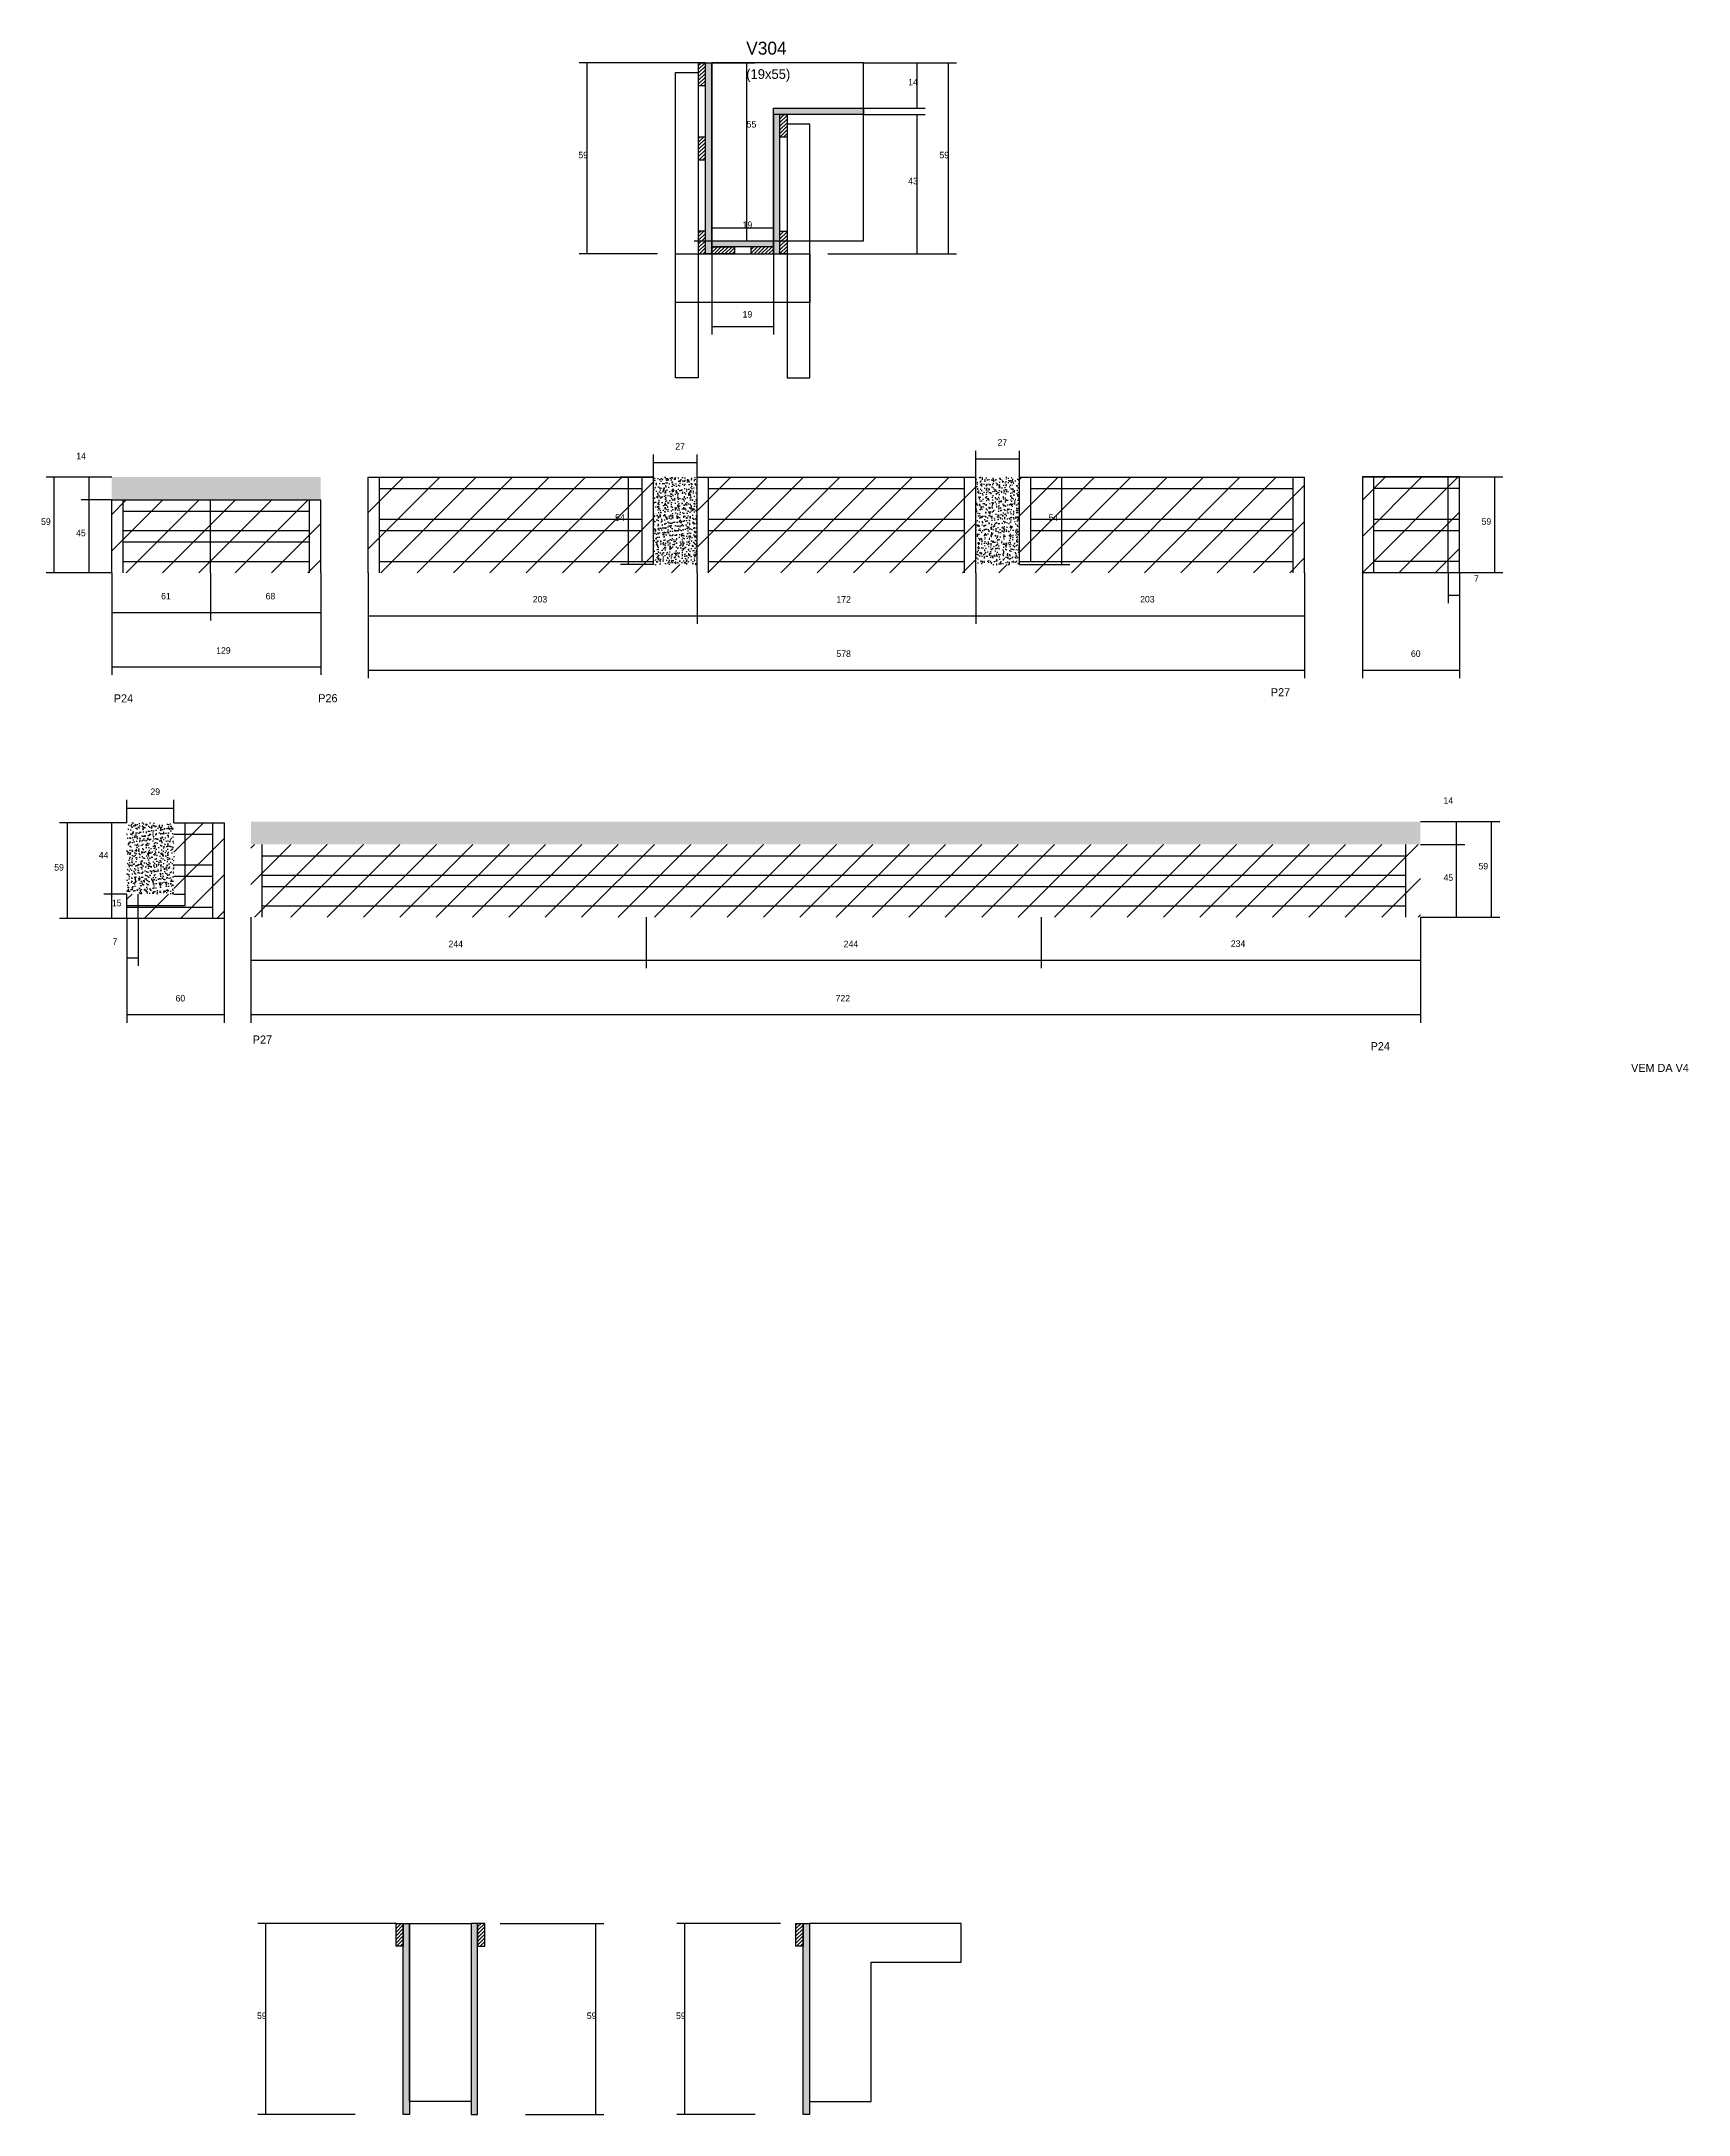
# Model space of a CAD drawing. Header units: metres. Extents: x 2211 to 3228, y 4634 to 5914.
import ezdxf

# ---------------------------------------------------------------- set-up
doc = ezdxf.new("R2010")
doc.units = ezdxf.units.M
for name, color, linetype in [('CONCRETO', 251, 'Continuous'), ('COTA', 241, 'Continuous'), ('Hachura', 253, 'Continuous'), ('Madeira', 126, 'Continuous'), ('NOMENCLATURA', 7, 'Continuous'), ('Painéis', 200, 'Continuous'), ('REAPROVEITAMENTO', 251, 'Continuous'), ('SARR_2.2x7', 40, 'Continuous'), ('SARR_3.5x7', 81, 'Continuous'), ('Texto Seção', 7, 'Continuous')]:
    doc.layers.add(name, color=color, linetype=linetype)

msp = doc.modelspace()

# ---------------------------------------------------------------- hatches: boundary and pattern name
at = {"layer": 'COTA'}
h = msp.add_hatch(dxfattribs=at)
h.set_pattern_fill('AR-CONC', scale=0.03)
h.paths.add_polyline_path([(2383.3, 5644.9), (2254.3, 5644.9), (2254.3, 5644.9), (2254.3, 5630.9), (2254.3, 5630.9), (2383.3, 5630.9), (2383.3, 5630.9), (2383.3, 5644.9)])
h = msp.add_hatch(dxfattribs=at)
h.set_pattern_fill('AR-CONC', scale=0.03)
h.paths.add_polyline_path([(2615.7, 5644.9), (2588.7, 5644.9), (2588.7, 5590.9), (2615.7, 5590.9)])
h = msp.add_hatch(dxfattribs=at)
h.set_pattern_fill('AR-CONC', scale=0.03)
h.paths.add_polyline_path([(2814.7, 5642.7), (2814.7, 5644.9), (2787.7, 5644.9), (2787.7, 5590.9), (2814.7, 5590.9)])
h = msp.add_hatch(dxfattribs=at)
h.set_pattern_fill('AR-CONC', scale=0.03)
h.paths.add_polyline_path([(2292.7, 5431.5), (2263.7, 5431.5), (2263.7, 5387.5), (2292.7, 5387.5)])
h = msp.add_hatch(dxfattribs=at)
h.set_pattern_fill('AR-CONC', scale=0.03)
h.paths.add_polyline_path([(3062.2, 5432.2), (3062.2, 5418.2), (3062.2, 5418.2), (2340.2, 5418.2), (2340.2, 5418.2), (2340.2, 5432.2), (2340.2, 5432.2), (3062.2, 5432.2)])
at = {"layer": 'Hachura'}
h = msp.add_hatch(dxfattribs=at)
h.set_pattern_fill('ANSI31', scale=0.5)
h.paths.add_polyline_path([(2616.4, 5886.7), (2620.8, 5886.7), (2620.8, 5886.7), (2620.8, 5900.7), (2620.8, 5900.7), (2616.4, 5900.7), (2616.4, 5900.7), (2616.4, 5886.7)])
h = msp.add_hatch(color=8, dxfattribs=at)
h.dxf.hatch_style = 1
h.paths.add_polyline_path([(2620.8, 5900.7), (2624.8, 5900.7), (2624.8, 5900.7), (2624.8, 5782.7), (2624.8, 5782.7), (2620.8, 5782.7), (2620.8, 5782.7), (2620.8, 5900.7)])
h = msp.add_hatch(color=8, dxfattribs=at)
h.dxf.hatch_style = 1
h.paths.add_polyline_path([(2662.8, 5868.7), (2662.8, 5872.7), (2662.8, 5872.7), (2718.4, 5872.7), (2718.4, 5872.7), (2718.4, 5868.7), (2718.4, 5868.7), (2662.8, 5868.7)])
h = msp.add_hatch(color=8, dxfattribs=at)
h.dxf.hatch_style = 1
h.paths.add_polyline_path([(2666.8, 5868.7), (2662.8, 5868.7), (2662.8, 5868.7), (2662.8, 5782.7), (2662.8, 5782.7), (2666.8, 5782.7), (2666.8, 5782.7), (2666.8, 5868.7)])
h = msp.add_hatch(dxfattribs=at)
h.set_pattern_fill('ANSI31', scale=0.5)
h.paths.add_polyline_path([(2671.2, 5854.7), (2666.8, 5854.7), (2666.8, 5854.7), (2666.8, 5868.7), (2666.8, 5868.7), (2671.2, 5868.7), (2671.2, 5868.7), (2671.2, 5854.7)])
h = msp.add_hatch(dxfattribs=at)
h.set_pattern_fill('ANSI31', scale=0.5)
h.paths.add_polyline_path([(2616.4, 5840.8), (2620.8, 5840.8), (2620.8, 5840.8), (2620.8, 5854.8), (2620.8, 5854.8), (2616.4, 5854.8), (2616.4, 5854.8), (2616.4, 5840.8)])
h = msp.add_hatch(dxfattribs=at)
h.set_pattern_fill('ANSI31', scale=0.5)
h.paths.add_polyline_path([(2616.4, 5782.7), (2620.8, 5782.7), (2620.8, 5782.7), (2620.8, 5796.7), (2620.8, 5796.7), (2616.4, 5796.7), (2616.4, 5796.7), (2616.4, 5782.7)])
h = msp.add_hatch(color=8, dxfattribs=at)
h.dxf.hatch_style = 1
h.paths.add_polyline_path([(2624.8, 5787.1), (2624.8, 5790.7), (2624.8, 5790.7), (2662.8, 5790.7), (2662.8, 5790.7), (2662.8, 5787.1), (2662.8, 5787.1), (2624.8, 5787.1)])
h = msp.add_hatch(dxfattribs=at)
h.set_pattern_fill('ANSI31', scale=0.5)
h.paths.add_polyline_path([(2624.8, 5782.7), (2624.8, 5787.1), (2624.8, 5787.1), (2638.8, 5787.1), (2638.8, 5787.1), (2638.8, 5782.7), (2638.8, 5782.7), (2624.8, 5782.7)])
h = msp.add_hatch(dxfattribs=at)
h.set_pattern_fill('ANSI31', scale=0.5)
h.paths.add_polyline_path([(2662.8, 5782.7), (2662.8, 5787.1), (2662.8, 5787.1), (2648.8, 5787.1), (2648.8, 5787.1), (2648.8, 5782.7), (2648.8, 5782.7), (2662.8, 5782.7)])
h = msp.add_hatch(dxfattribs=at)
h.set_pattern_fill('ANSI31', scale=0.5)
h.paths.add_polyline_path([(2671.2, 5782.7), (2666.8, 5782.7), (2666.8, 5782.7), (2666.8, 5796.7), (2666.8, 5796.7), (2671.2, 5796.7), (2671.2, 5796.7), (2671.2, 5782.7)])
h = msp.add_hatch(dxfattribs=at)
h.set_pattern_fill('ANSI31', scale=0.5)
h.paths.add_polyline_path([(2434.2, 4738.1), (2429.8, 4738.1), (2429.8, 4738.1), (2429.8, 4752.1), (2429.8, 4752.1), (2434.2, 4752.1), (2434.2, 4752.1), (2434.2, 4738.1)])
h = msp.add_hatch(color=8, dxfattribs=at)
h.dxf.hatch_style = 1
h.paths.add_polyline_path([(2434.2, 4752.1), (2438.2, 4752.1), (2438.2, 4752.1), (2438.2, 4634.1), (2438.2, 4634.1), (2434.2, 4634.1), (2434.2, 4634.1), (2434.2, 4752.1)])
h = msp.add_hatch(color=8, dxfattribs=at)
h.dxf.hatch_style = 1
h.paths.add_polyline_path([(2480.2, 4752.1), (2476.2, 4752.1), (2476.2, 4752.1), (2476.2, 4634.1), (2476.2, 4634.1), (2480.2, 4634.1), (2480.2, 4634.1), (2480.2, 4752.1)])
h = msp.add_hatch(dxfattribs=at)
h.set_pattern_fill('ANSI31', scale=0.5)
h.paths.add_polyline_path([(2480.2, 4738.1), (2484.6, 4738.1), (2484.6, 4738.1), (2484.6, 4752.1), (2484.6, 4752.1), (2480.2, 4752.1), (2480.2, 4752.1), (2480.2, 4738.1)])
h = msp.add_hatch(dxfattribs=at)
h.set_pattern_fill('ANSI31', scale=0.5)
h.paths.add_polyline_path([(2681.1, 4738.1), (2676.7, 4738.1), (2676.7, 4738.1), (2676.7, 4752.1), (2676.7, 4752.1), (2681.1, 4752.1), (2681.1, 4752.1), (2681.1, 4738.1)])
h = msp.add_hatch(color=8, dxfattribs=at)
h.dxf.hatch_style = 1
h.paths.add_polyline_path([(2681.1, 4752.1), (2685.1, 4752.1), (2685.1, 4752.1), (2685.1, 4634.1), (2685.1, 4634.1), (2681.1, 4634.1), (2681.1, 4634.1), (2681.1, 4752.1)])
at = {"layer": 'REAPROVEITAMENTO'}
h = msp.add_hatch(dxfattribs=at)
h.set_pattern_fill('ANSI31', scale=5)
h.paths.add_polyline_path([(2615.7, 5590.9), (2588.7, 5590.9), (2588.7, 5590.9), (2588.7, 5644.9), (2588.7, 5644.9), (2412.7, 5644.9), (2412.7, 5644.9), (2412.7, 5585.9), (2412.7, 5585.9), (2615.7, 5585.9), (2615.7, 5585.9), (2615.7, 5590.9)])
h = msp.add_hatch(dxfattribs=at)
h.set_pattern_fill('ANSI31', scale=5)
h.paths.add_polyline_path([(2787.7, 5585.9), (2787.7, 5644.9), (2787.7, 5644.9), (2615.7, 5644.9), (2615.7, 5644.9), (2615.7, 5585.9), (2615.7, 5585.9), (2787.7, 5585.9)])
h = msp.add_hatch(dxfattribs=at)
h.set_pattern_fill('ANSI31', scale=5)
h.paths.add_polyline_path([(2814.7, 5590.9), (2787.7, 5590.9), (2787.7, 5590.9), (2787.7, 5585.9), (2787.7, 5585.9), (2990.7, 5585.9), (2990.7, 5585.9), (2990.7, 5644.9), (2990.7, 5644.9), (2814.7, 5644.9), (2814.7, 5644.9), (2814.7, 5590.9)])
h = msp.add_hatch(dxfattribs=at)
h.set_pattern_fill('ANSI31', scale=5)
h.paths.add_polyline_path([(3086.4, 5586), (3086.4, 5645), (3086.4, 5645), (3026.4, 5645), (3026.4, 5645), (3026.4, 5586), (3026.4, 5586), (3086.4, 5586)])
h = msp.add_hatch(dxfattribs=at)
h.set_pattern_fill('ANSI31', scale=5)
h.paths.add_polyline_path([(2383.3, 5585.9), (2383.3, 5630.9), (2383.3, 5630.9), (2254.3, 5630.9), (2254.3, 5630.9), (2254.3, 5585.9), (2254.3, 5585.9), (2383.3, 5585.9)])
h = msp.add_hatch(dxfattribs=at)
h.set_pattern_fill('ANSI31', scale=5)
h.paths.add_polyline_path([(2292.7, 5431.5), (2292.7, 5387.5), (2292.7, 5387.5), (2263.7, 5387.5), (2263.7, 5387.5), (2263.7, 5372.5), (2263.7, 5372.5), (2323.7, 5372.5), (2323.7, 5372.5), (2323.7, 5431.5), (2323.7, 5431.5), (2292.7, 5431.5)])
h = msp.add_hatch(dxfattribs=at)
h.set_pattern_fill('ANSI31', scale=5)
h.paths.add_polyline_path([(3062.2, 5373.2), (3062.2, 5418.2), (3062.2, 5418.2), (2340.2, 5418.2), (2340.2, 5418.2), (2340.2, 5373.2), (2340.2, 5373.2), (3062.2, 5373.2)])

# ---------------------------------------------------------------- linework, layer by layer
at = {"layer": 'CONCRETO'}
for points in [[(2718.4, 5872.7), (2718.4, 5900.7), (2624.8, 5900.7), (2624.8, 5872.7), (2624.8, 5872.7), (2624.8, 5790.7), (2662.8, 5790.7), (2662.8, 5872.7)], [(2624.8, 5790.7), (2718.4, 5790.7), (2718.4, 5900.7), (2624.8, 5900.7)], [(2438.2, 4752.1), (2438.2, 4752.1), (2476.2, 4752.1), (2476.2, 4724.1), (2476.2, 4724.1), (2476.2, 4642.1), (2438.2, 4642.1), (2438.2, 4752.1)], [(2778.7, 4728.1), (2778.7, 4752.1), (2685.1, 4752.1), (2685.1, 4724.1), (2685.1, 4724.1), (2685.1, 4642.1), (2723.1, 4642.1), (2723.1, 4728.1)]]:
    msp.add_lwpolyline(points, close=True, dxfattribs=at)
at = {"layer": 'COTA'}
for p, q in [((2616.4, 5900.7), (2542.9, 5900.7)), ((2547.9, 5782.7), (2547.9, 5900.7)), ((2616.4, 5900.7), (2651.3, 5900.7)), ((2646.3, 5790.7), (2646.3, 5900.7)), ((2718.4, 5900.7), (2775.8, 5900.7)), ((2718.4, 5900.7), (2756.5, 5900.7)), ((2751.5, 5872.7), (2751.5, 5900.7)), ((2770.8, 5782.7), (2770.8, 5900.7)), ((2718.4, 5872.7), (2756.5, 5872.7)), ((2718.4, 5868.7), (2756.5, 5868.7)), ((2751.5, 5782.7), (2751.5, 5868.7)), ((2624.8, 5782.7), (2624.8, 5803.7)), ((2624.8, 5798.7), (2662.8, 5798.7)), ((2662.8, 5782.7), (2662.8, 5803.7)), ((2613.8, 5790.7), (2651.3, 5790.7)), ((2591.2, 5782.7), (2542.9, 5782.7)), ((2624.8, 5782.7), (2624.8, 5732.9)), ((2662.8, 5782.7), (2662.8, 5732.9)), ((2696.4, 5782.7), (2775.8, 5782.7)), ((2696.4, 5782.7), (2756.5, 5782.7)), ((2624.8, 5737.9), (2662.8, 5737.9)), ((2588.7, 5644.9), (2588.7, 5658.9)), ((2615.7, 5644.9), (2615.7, 5658.9)), ((2787.7, 5644.9), (2787.7, 5661.2)), ((2814.7, 5644.9), (2814.7, 5661.2)), ((2254.3, 5644.9), (2213.8, 5644.9)), ((2218.8, 5585.9), (2218.8, 5644.9)), ((2254.3, 5644.9), (2235.4, 5644.9)), ((2240.4, 5630.9), (2240.4, 5644.9)), ((2588.7, 5644.9), (2568.3, 5644.9)), ((2573.3, 5590.9), (2573.3, 5644.9)), ((2588.7, 5653.9), (2615.7, 5653.9)), ((2787.7, 5656.2), (2814.7, 5656.2)), ((2814.7, 5644.9), (2845.8, 5644.9)), ((2840.8, 5590.9), (2840.8, 5644.9)), ((3086.4, 5645), (3113.1, 5645)), ((3108.1, 5586), (3108.1, 5645)), ((2254.3, 5630.9), (2235.4, 5630.9)), ((2254.3, 5630.9), (2235.4, 5630.9)), ((2240.4, 5585.9), (2240.4, 5630.9)), ((2254.3, 5585.9), (2213.8, 5585.9)), ((2254.3, 5585.9), (2235.4, 5585.9)), ((2254.3, 5585.9), (2254.3, 5556.3)), ((2254.3, 5585.9), (2254.3, 5522.8)), ((2315.3, 5585.9), (2315.3, 5556.3)), ((2315.3, 5585.9), (2315.3, 5556.3)), ((2383.3, 5585.9), (2383.3, 5556.3)), ((2383.3, 5585.9), (2383.3, 5522.8)), ((2412.7, 5585.9), (2412.7, 5554.3)), ((2412.7, 5585.9), (2412.7, 5520.8)), ((2588.7, 5590.9), (2568.3, 5590.9)), ((2615.7, 5585.9), (2615.7, 5554.3)), ((2615.7, 5585.9), (2615.7, 5554.3)), ((2787.7, 5585.9), (2787.7, 5554.3)), ((2787.7, 5585.9), (2787.7, 5554.3)), ((2814.7, 5590.9), (2845.8, 5590.9)), ((2990.7, 5585.9), (2990.7, 5554.3)), ((2990.7, 5585.9), (2990.7, 5520.8)), ((3026.4, 5586), (3026.4, 5520.8)), ((3079.4, 5586), (3079.4, 5567.1)), ((3086.4, 5586), (3086.4, 5567.1)), ((3086.4, 5586), (3113.1, 5586)), ((3086.4, 5586), (3086.4, 5520.8)), ((3079.4, 5572.1), (3086.4, 5572.1)), ((2254.3, 5561.3), (2315.3, 5561.3)), ((2315.3, 5561.3), (2383.3, 5561.3)), ((2412.7, 5559.3), (2615.7, 5559.3)), ((2615.7, 5559.3), (2787.7, 5559.3)), ((2787.7, 5559.3), (2990.7, 5559.3)), ((2254.3, 5527.8), (2383.3, 5527.8)), ((2412.7, 5525.8), (2990.7, 5525.8)), ((3026.4, 5525.8), (3086.4, 5525.8)), ((2263.7, 5431.5), (2263.7, 5445.6)), ((2263.7, 5440.6), (2292.7, 5440.6)), ((2292.7, 5431.5), (2292.7, 5445.6)), ((2263.7, 5431.5), (2222, 5431.5)), ((2227, 5372.5), (2227, 5431.5)), ((2263.7, 5431.5), (2249.4, 5431.5)), ((2254.4, 5387.5), (2254.4, 5431.5)), ((3062.2, 5432.2), (3089.6, 5432.2)), ((3062.2, 5432.2), (3111.2, 5432.2)), ((3084.6, 5418.2), (3084.6, 5432.2)), ((3106.2, 5373.2), (3106.2, 5432.2)), ((3062.2, 5418.2), (3089.6, 5418.2)), ((3062.2, 5418.2), (3089.6, 5418.2)), ((3084.6, 5373.2), (3084.6, 5418.2)), ((2263.7, 5387.5), (2249.4, 5387.5)), ((2263.7, 5387.5), (2249.4, 5387.5)), ((2254.4, 5372.5), (2254.4, 5387.5)), ((2263.7, 5372.5), (2222, 5372.5)), ((2263.7, 5372.5), (2249.4, 5372.5)), ((2263.7, 5372.5), (2263.7, 5343.1)), ((2263.7, 5372.5), (2263.7, 5308.1)), ((2270.7, 5372.5), (2270.7, 5343.1)), ((2323.7, 5372.5), (2323.7, 5308.1)), ((2340.2, 5373.2), (2340.2, 5341.7)), ((2340.2, 5373.2), (2340.2, 5308.1)), ((2584.2, 5373.2), (2584.2, 5341.7)), ((2584.2, 5373.2), (2584.2, 5341.7)), ((2828.2, 5373.2), (2828.2, 5341.7)), ((2828.2, 5373.2), (2828.2, 5341.7)), ((3062.2, 5373.2), (3062.2, 5341.7)), ((3062.2, 5373.2), (3062.2, 5308.1)), ((3062.2, 5373.2), (3089.6, 5373.2)), ((3062.2, 5373.2), (3111.2, 5373.2)), ((2263.7, 5348.1), (2270.7, 5348.1)), ((2340.2, 5346.7), (2584.2, 5346.7)), ((2584.2, 5346.7), (2828.2, 5346.7)), ((2828.2, 5346.7), (3062.2, 5346.7)), ((2263.7, 5313.1), (2323.7, 5313.1)), ((2340.2, 5313.1), (3062.2, 5313.1)), ((2429.8, 4752.1), (2344.5, 4752.1)), ((2349.5, 4634.1), (2349.5, 4752.1)), ((2494.2, 4752.1), (2558.1, 4752.1)), ((2553.1, 4634.1), (2553.1, 4752.1)), ((2667.1, 4752.1), (2603.2, 4752.1)), ((2608.2, 4634.1), (2608.2, 4752.1)), ((2404.6, 4634.1), (2344.5, 4634.1)), ((2509.8, 4634.1), (2558.1, 4634.1)), ((2651.5, 4634.1), (2603.2, 4634.1))]:
    msp.add_line(p, q, dxfattribs=at)
at = {"layer": 'Madeira'}
for points in [[(2616.4, 5886.7), (2620.8, 5886.7), (2620.8, 5900.7), (2616.4, 5900.7)], [(2671.2, 5854.7), (2666.8, 5854.7), (2666.8, 5868.7), (2671.2, 5868.7)], [(2616.4, 5840.8), (2620.8, 5840.8), (2620.8, 5854.8), (2616.4, 5854.8)], [(2616.4, 5782.7), (2620.8, 5782.7), (2620.8, 5796.7), (2616.4, 5796.7)], [(2624.8, 5782.7), (2624.8, 5787.1), (2638.8, 5787.1), (2638.8, 5782.7)], [(2662.8, 5782.7), (2662.8, 5787.1), (2648.8, 5787.1), (2648.8, 5782.7)], [(2671.2, 5782.7), (2666.8, 5782.7), (2666.8, 5796.7), (2671.2, 5796.7)], [(2434.2, 4738.1), (2429.8, 4738.1), (2429.8, 4752.1), (2434.2, 4752.1)], [(2480.2, 4738.1), (2484.6, 4738.1), (2484.6, 4752.1), (2480.2, 4752.1)], [(2681.1, 4738.1), (2676.7, 4738.1), (2676.7, 4752.1), (2681.1, 4752.1)]]:
    msp.add_lwpolyline(points, close=True, dxfattribs=at)
at = {"layer": 'Painéis'}
for p, q in [((2624.8, 5782.7), (2624.8, 5900.7)), ((2662.8, 5872.7), (2718.4, 5872.7)), ((2662.8, 5868.7), (2662.8, 5872.7)), ((2662.8, 5782.7), (2662.8, 5868.7)), ((2662.8, 5782.7), (2662.8, 5868.7)), ((2718.4, 5868.7), (2718.4, 5872.7)), ((2624.8, 5790.7), (2662.8, 5790.7)), ((2624.8, 5787.1), (2624.8, 5790.7)), ((2662.8, 5787.1), (2662.8, 5790.7)), ((2412.7, 5644.9), (2588.7, 5644.9)), ((2412.7, 5585.9), (2412.7, 5644.9)), ((2588.7, 5590.9), (2588.7, 5644.9)), ((2615.7, 5644.9), (2787.7, 5644.9)), ((2615.7, 5585.9), (2615.7, 5644.9)), ((2787.7, 5585.9), (2787.7, 5644.9)), ((2814.7, 5644.9), (2990.7, 5644.9)), ((2814.7, 5590.9), (2814.7, 5644.9)), ((2990.7, 5585.9), (2990.7, 5644.9)), ((3026.4, 5645), (3086.4, 5645)), ((3086.4, 5586), (3086.4, 5645)), ((2254.3, 5630.9), (2383.3, 5630.9)), ((2254.3, 5585.9), (2254.3, 5630.9)), ((2315.3, 5585.9), (2315.3, 5630.9)), ((2383.3, 5585.9), (2383.3, 5630.9))]:
    msp.add_line(p, q, dxfattribs=at)
for points in [[(2620.8, 5900.7), (2624.8, 5900.7), (2624.8, 5782.7), (2620.8, 5782.7)], [(2662.8, 5868.7), (2662.8, 5872.7), (2718.4, 5872.7), (2718.4, 5868.7)], [(2666.8, 5868.7), (2662.8, 5868.7), (2662.8, 5782.7), (2666.8, 5782.7)], [(2624.8, 5787.1), (2624.8, 5790.7), (2662.8, 5790.7), (2662.8, 5787.1)], [(3026.4, 5586), (3086.4, 5586), (3086.4, 5645), (3026.4, 5645)], [(2434.2, 4752.1), (2438.2, 4752.1), (2438.2, 4634.1), (2434.2, 4634.1)], [(2480.2, 4752.1), (2476.2, 4752.1), (2476.2, 4634.1), (2480.2, 4634.1)], [(2681.1, 4752.1), (2685.1, 4752.1), (2685.1, 4634.1), (2681.1, 4634.1)]]:
    msp.add_lwpolyline(points, close=True, dxfattribs=at)
msp.add_lwpolyline([(2292.7, 5431.5), (2323.7, 5431.5), (2323.7, 5372.5), (2263.7, 5372.5), (2263.7, 5387.5)], dxfattribs=at)
at = {"layer": 'SARR_2.2x7'}
for p, q in [((2419.7, 5585.9), (2419.7, 5644.9)), ((2581.7, 5592.9), (2581.7, 5644.9)), ((2622.7, 5585.9), (2622.7, 5644.9)), ((2780.7, 5585.9), (2780.7, 5644.9)), ((2821.7, 5592.9), (2821.7, 5644.9)), ((2983.7, 5585.9), (2983.7, 5644.9)), ((3033.4, 5586), (3033.4, 5645)), ((3079.4, 5586), (3079.4, 5645)), ((2261.3, 5585.9), (2261.3, 5630.9)), ((2376.3, 5585.9), (2376.3, 5630.9)), ((2419.7, 5637.9), (2581.7, 5637.9)), ((2622.7, 5637.9), (2780.7, 5637.9)), ((2821.7, 5637.9), (2983.7, 5637.9)), ((3033.4, 5638), (3086.4, 5638)), ((2261.3, 5623.9), (2315.3, 5623.9)), ((2315.3, 5623.9), (2376.3, 5623.9)), ((2419.7, 5618.9), (2581.7, 5618.9)), ((2622.7, 5618.9), (2780.7, 5618.9)), ((2821.7, 5618.9), (2983.7, 5618.9)), ((3033.4, 5619), (3086.4, 5619)), ((2261.3, 5611.9), (2315.3, 5611.9)), ((2315.3, 5611.9), (2376.3, 5611.9)), ((2419.7, 5611.9), (2581.7, 5611.9)), ((2622.7, 5611.9), (2780.7, 5611.9)), ((2821.7, 5611.9), (2983.7, 5611.9)), ((3033.4, 5612), (3086.4, 5612)), ((2261.3, 5604.9), (2315.3, 5604.9)), ((2261.3, 5592.9), (2315.3, 5592.9)), ((2315.3, 5604.9), (2376.3, 5604.9)), ((2315.3, 5592.9), (2376.3, 5592.9)), ((2419.7, 5592.9), (2588.7, 5592.9)), ((2622.7, 5592.9), (2780.7, 5592.9)), ((2814.7, 5592.9), (2983.7, 5592.9)), ((3033.4, 5593), (3086.4, 5593)), ((2299.7, 5387.5), (2299.7, 5431.5)), ((2316.7, 5372.5), (2316.7, 5431.5)), ((2292.7, 5424.5), (2316.7, 5424.5)), ((2347.2, 5373.2), (2347.2, 5418.2)), ((3053.2, 5373.2), (3053.2, 5418.2)), ((2292.7, 5405.5), (2316.7, 5405.5)), ((2347.2, 5411.2), (2584.2, 5411.2)), ((2584.2, 5411.2), (2828.2, 5411.2)), ((2828.2, 5411.2), (3053.2, 5411.2)), ((2292.7, 5398.5), (2316.7, 5398.5)), ((2347.2, 5399.2), (2584.2, 5399.2)), ((2347.2, 5392.2), (2584.2, 5392.2)), ((2584.2, 5399.2), (2828.2, 5399.2)), ((2584.2, 5392.2), (2828.2, 5392.2)), ((2828.2, 5399.2), (3053.2, 5399.2)), ((2828.2, 5392.2), (3053.2, 5392.2)), ((2263.7, 5380.5), (2299.7, 5380.5)), ((2263.7, 5379.5), (2316.7, 5379.5)), ((2270.7, 5372.5), (2270.7, 5387.5)), ((2292.7, 5387.5), (2299.7, 5387.5)), ((2299.7, 5380.5), (2299.7, 5387.5)), ((2347.2, 5380.2), (2584.2, 5380.2)), ((2584.2, 5380.2), (2828.2, 5380.2)), ((2828.2, 5380.2), (3053.2, 5380.2))]:
    msp.add_line(p, q, dxfattribs=at)
at = {"layer": 'SARR_3.5x7'}
for points in [[(2602.4, 5894.7), (2616.4, 5894.7), (2616.4, 5706.2), (2602.4, 5706.2)], [(2685.2, 5862.7), (2671.2, 5862.7), (2671.2, 5706.2), (2685.2, 5706.2)], [(2602.4, 5782.7), (2685.2, 5782.7), (2685.2, 5752.6), (2602.4, 5752.6)]]:
    msp.add_lwpolyline(points, close=True, dxfattribs=at)

# ---------------------------------------------------------------- texts
at = {"layer": 'COTA'}
for s, p in [('14', (2746, 5886.7)), ('55', (2646.3, 5860.7)), ('59', (2542.4, 5841.7)), ('59', (2765.3, 5841.7)), ('43', (2746, 5825.7)), ('19', (2643.8, 5798.7)), ('19', (2643.8, 5743.4)), ('14', (2232.4, 5655.9)), ('27', (2602.2, 5661.9)), ('27', (2801.2, 5664.3)), ('59', (2210.7, 5615.4)), ('54', (2565.1, 5617.9)), ('54', (2832.7, 5617.9)), ('59', (3100, 5615.5)), ('45', (2232.3, 5608.4)), ('7', (3095.3, 5580.2)), ('61', (2284.8, 5569.4)), ('68', (2349.3, 5569.4)), ('203', (2514.2, 5567.5)), ('172', (2701.7, 5567.4)), ('203', (2889.2, 5567.5)), ('129', (2318.8, 5535.9)), ('578', (2701.7, 5533.9)), ('60', (3056.4, 5533.9)), ('29', (2278.2, 5448.7)), ('14', (3076.5, 5443.3)), ('44', (2246.3, 5409.5)), ('59', (2218.8, 5402)), ('59', (3098.1, 5402.7)), ('45', (3076.5, 5395.7)), ('15', (2254.4, 5380)), ('7', (2254.8, 5356.2)), ('244', (2462.2, 5354.7)), ('244', (2706.2, 5354.7)), ('234', (2945.2, 5354.9)), ('60', (2293.7, 5321.2)), ('722', (2701.2, 5321.2)), ('59', (2344, 4693.1)), ('59', (2547.6, 4693.1)), ('59', (2602.7, 4693.1))]:
    msp.add_text(s, height=4, dxfattribs=at).set_placement(p)
at = {"layer": 'NOMENCLATURA'}
for s, p in [('P24', (2255.6, 5505.8)), ('P26', (2381.8, 5505.9)), ('P27', (2969.9, 5509.6)), ('P27', (2341.4, 5295.2)), ('P24', (3031.5, 5291.1))]:
    msp.add_text(s, height=5, dxfattribs=at).set_placement(p)
at = {"layer": 'Texto Seção'}
for s, height, p in [('V304', 8, (2646, 5905.7)), ('(19x55)', 6, (2646, 5890.7)), ('VEM DA V4', 5, (3192.3, 5277.7))]:
    msp.add_text(s, height=height, dxfattribs=at).set_placement(p)

doc.saveas('drawing.dxf')
